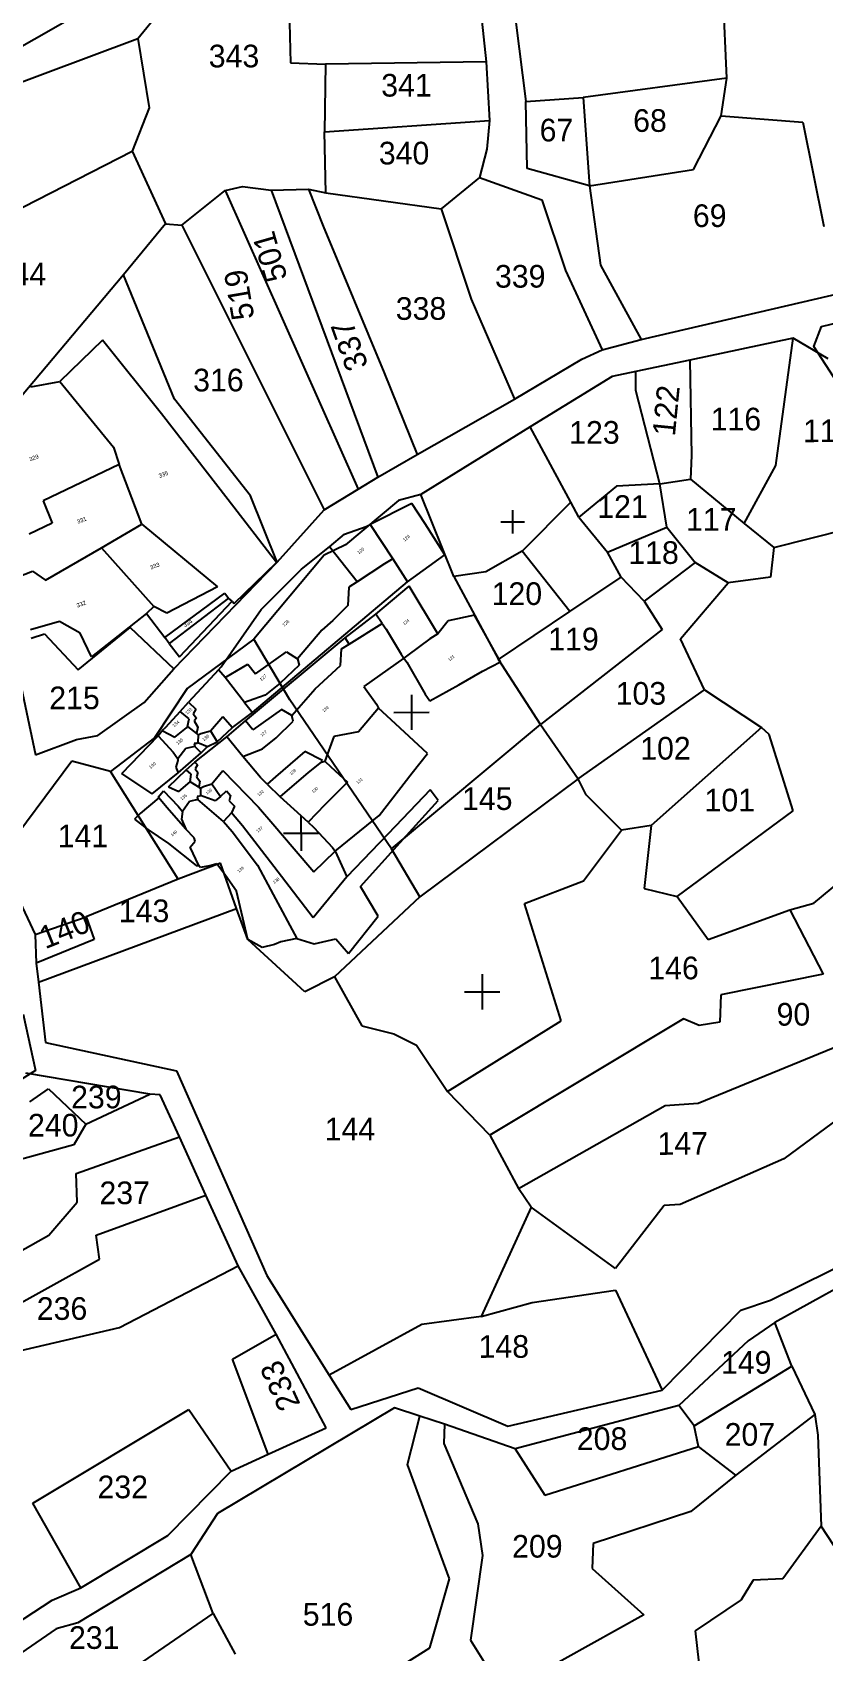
# Model space of a CAD drawing. Header units: metres. Extents: x 276552 to 278749, y 2059817 to 2062422.
# Drawn here: x 277610 to 277929, y 2060442 to 2061094 of the extents above; entities that cross this region are included whole.
import ezdxf
from ezdxf.enums import TextEntityAlignment as Align

# ---------------------------------------------------------------- set-up
doc = ezdxf.new("R2010")
doc.units = ezdxf.units.M
for name, color, linetype in [('OFF', 1, 'Continuous'), ('POLY_PARCEL', 6, 'Continuous'), ('POLY_ROAD', 30, 'Continuous'), ('TEXT_PARCEL', 7, 'Continuous')]:
    doc.layers.add(name, color=color, linetype=linetype)
doc.styles.add('TEXT_MAP', font='')
doc.styles.get('TEXT_MAP').set_extended_font_data('Kruti Dev 050')

# ---------------------------------------------------------------- blocks, each defined once
blk = doc.blocks.new('WE')
at = {"layer": 'POLY_PARCEL'}
for points in [[(1284.25, 617.42), (1284.15, 620.53), (1277.04, 663.66), (1269.82, 711.54), (1275.06, 716.79), (1288.57, 714.18), (1291.27, 713.91), (1313.62, 709.77), (1328.03, 708.33), (1328.03, 698.69), (1320.01, 687.35), (1319.38, 674.6), (1321.91, 659.83), (1372.4, 649.73), (1386.6, 645.11), (1390.93, 646.55), (1406.42, 640.16), (1413.99, 628.99), (1415.61, 627.91), (1420.93, 622.51), (1405.25, 611.38), (1381.5, 591.57)], [(1381.5, 591.57), (1379.61, 591.57), (1362.22, 601.57), (1338.08, 614.89), (1324.56, 621.83), (1284.25, 617.42)], [(1284.25, 617.42), (1284.43, 614.9), (1287.22, 595.36), (1287.57, 582.88), (1290.46, 576.94), (1291.84, 574.85)], [(1361.12, 564.22), (1381.5, 591.57)], [(1291.84, 574.85), (1302.2, 576.02), (1335.18, 573.86), (1361.12, 564.22)], [(1357.41, 557.58), (1323.1, 567.28), (1322.02, 569.44), (1315.09, 570.98), (1293.73, 570.07)], [(1299.77, 553.96), (1296.17, 563.14)], [(1296.17, 563.14), (1353.65, 551.17)], [(1361.12, 564.22), (1357.41, 557.58)], [(1299.77, 553.96), (1311.83, 553.43), (1328.69, 549.28), (1337.34, 548.73), (1346.26, 544.95), (1347.34, 544.95), (1348.69, 544.32)], [(1353.65, 551.17), (1357.41, 557.58)], [(1353.65, 551.17), (1348.69, 544.32)], [(1348.69, 544.32), (1342.65, 539.55), (1332.56, 544.5), (1327.52, 540.72), (1299.05, 546.84)]]:
    blk.add_lwpolyline(points, dxfattribs=at)

msp = doc.modelspace()

# ---------------------------------------------------------------- linework, layer by layer
for points in [[(277799.28, 2060897.02), (277808.74, 2060897.03)], [(277804.01, 2060901.75), (277804.02, 2060892.29)], [(277763.18, 2060827.4), (277763.2, 2060813.19)], [(277756.09, 2060820.29), (277770.29, 2060820.31)], [(277718.65, 2060778.7), (277718.67, 2060764.49)], [(277711.56, 2060771.59), (277725.76, 2060771.61)], [(277791.71, 2060714.8), (277791.73, 2060700.6)], [(277784.61, 2060707.69), (277798.82, 2060707.71)]]:
    msp.add_lwpolyline(points)
at = {"layer": 'OFF'}
for p, q in [((277761.64, 2060872.92), (277776.64, 2060883.79)), ((277699.06, 2060820.25), (277761.64, 2060872.92)), ((277748.87, 2060859.9), (277762.35, 2060871.2)), ((277736.42, 2060850.33), (277748.87, 2060859.9)), ((277696.32, 2060816.81), (277736.42, 2060850.33)), ((277690.99, 2060814.25), (277699.06, 2060820.25)), ((277684.87, 2060808.45), (277690.99, 2060814.25)), ((277688.7, 2060810.43), (277696.32, 2060816.81)), ((277675.89, 2060800.18), (277688.7, 2060810.43)), ((277678.34, 2060804.01), (277680.93, 2060806.47)), ((277680.93, 2060806.47), (277684.87, 2060808.45)), ((277669.1, 2060795.89), (277678.34, 2060804.01)), ((277672.41, 2060797.07), (277675.89, 2060800.18)), ((277658.6, 2060787.46), (277669.1, 2060795.89)), ((277665.24, 2060790.29), (277672.41, 2060797.07))]:
    msp.add_line(p, q, dxfattribs=at)
at = {"layer": 'POLY_PARCEL'}
for p, q in [((277713.42, 2061125.45), (277714.48, 2061081.93)), ((277788.79, 2061125.46), (277793.35, 2061082.45)), ((277801.66, 2061126.36), (277809.39, 2061066.47)), ((277890.46, 2061075.8), (277888.25, 2061124.48)), ((277653.88, 2061115.86), (277577.36, 2061072.23)), ((277652.91, 2061091.85), (277661.9, 2061102.87)), ((277585.88, 2061066.74), (277652.91, 2061091.85)), ((277652.91, 2061091.85), (277657.45, 2061063.84)), ((277714.48, 2061081.93), (277728.5, 2061081.45)), ((277728.5, 2061081.45), (277728.11, 2061054.16)), ((277793.35, 2061082.45), (277728.5, 2061081.45)), ((277793.35, 2061082.45), (277794.67, 2061058.76)), ((277890.46, 2061075.8), (277832.41, 2061068)), ((277888.11, 2061060.57), (277890.46, 2061075.8)), ((277809.39, 2061066.47), (277832.41, 2061068)), ((277832.41, 2061068), (277834.97, 2061032.49)), ((277657.45, 2061063.84), (277650.61, 2061046.42)), ((277809.93, 2061039.45), (277809.39, 2061066.47)), ((277877, 2061039.05), (277888.11, 2061060.57)), ((277888.11, 2061060.57), (277921.02, 2061058.12)), ((277728.11, 2061054.16), (277794.67, 2061058.76)), ((277728.63, 2061029.67), (277728.11, 2061054.16)), ((277794.67, 2061058.76), (277793.68, 2061047.25)), ((277921.02, 2061058.12), (277929.58, 2061016.11)), ((277793.68, 2061047.25), (277790.69, 2061035.74)), ((277585.02, 2061012.95), (277650.61, 2061046.42)), ((277650.61, 2061046.42), (277664.03, 2061017.12)), ((277790.69, 2061035.74), (277775.2, 2061023.21)), ((277790.69, 2061035.74), (277815.73, 2061026.77)), ((277834.97, 2061032.49), (277809.93, 2061039.45)), ((277834.97, 2061032.49), (277877, 2061039.05)), ((277670.67, 2061016.57), (277688.1, 2061030.6)), ((277688.1, 2061030.6), (277695.1, 2061032.11)), ((277688.1, 2061030.6), (277741.68, 2060910.21)), ((277695.1, 2061032.11), (277706.62, 2061030.62)), ((277706.62, 2061030.62), (277721.63, 2061031.14)), ((277706.62, 2061030.62), (277749.66, 2060915.08)), ((277721.63, 2061031.14), (277727.66, 2061016.15)), ((277721.63, 2061031.14), (277728.63, 2061029.67)), ((277728.63, 2061029.67), (277775.2, 2061023.21)), ((277834.97, 2061032.49), (277839.51, 2061000.48)), ((277775.2, 2061023.21), (277787.26, 2060986.72)), ((277815.73, 2061026.77), (277825.28, 2060998.27)), ((277664.03, 2061017.12), (277647.04, 2060996.59)), ((277664.03, 2061017.12), (277670.67, 2061016.57)), ((277670.67, 2061016.57), (277727.99, 2060901.86)), ((277727.66, 2061016.15), (277752.27, 2060957.15)), ((277647.04, 2060996.59), (277598.14, 2060938.43)), ((277667.7, 2060946.53), (277647.04, 2060996.59)), ((277825.28, 2060998.27), (277840.15, 2060966.36)), ((277839.51, 2061000.48), (277855.82, 2060970.5)), ((277787.26, 2060986.72), (277804.71, 2060946.51)), ((277638.68, 2060970.24), (277621.39, 2060953.6)), ((277662.39, 2060940.6), (277638.68, 2060970.24)), ((277910.18, 2060919.76), (277917.16, 2060971.01)), ((277752.27, 2060957.15), (277765.49, 2060924.14)), ((277853.66, 2060949.97), (277853.77, 2060957.68)), ((277875.43, 2060962.24), (277876.2, 2060923.84)), ((277609.71, 2060951.42), (277621.39, 2060953.6)), ((277621.39, 2060953.6), (277642.99, 2060927.18)), ((277863.36, 2060912.35), (277853.66, 2060949.97)), ((277698.28, 2060907.56), (277667.7, 2060946.53)), ((277689.29, 2060905.9), (277662.39, 2060940.6)), ((277827.53, 2060904.99), (277811.12, 2060935.29)), ((277642.99, 2060927.18), (277645.4, 2060920.13)), ((277876.2, 2060923.84), (277875.75, 2060914.2)), ((277645.4, 2060920.13), (277614.72, 2060905.47)), ((277654.52, 2060896.09), (277645.4, 2060920.13)), ((277897.36, 2060896.34), (277910.18, 2060919.76)), ((277845.91, 2060911.41), (277830.78, 2060899)), ((277863.36, 2060912.35), (277845.91, 2060911.41)), ((277863.36, 2060912.35), (277875.75, 2060914.2)), ((277866.14, 2060894.92), (277863.36, 2060912.35)), ((277875.75, 2060914.2), (277897.36, 2060896.34)), ((277614.72, 2060905.47), (277618.28, 2060896.53)), ((277708.76, 2060880.69), (277689.29, 2060905.9)), ((277709.04, 2060880.8), (277698.28, 2060907.56)), ((277763.34, 2060904.47), (277746.56, 2060895.94)), ((277768.75, 2060896.27), (277763.34, 2060904.47)), ((277780.3, 2060875.07), (277767.04, 2060908.12)), ((277827.53, 2060904.99), (277807.84, 2060885.2)), ((277830.78, 2060899), (277827.53, 2060904.99)), ((277830.78, 2060899), (277842.28, 2060884.79)), ((277618.28, 2060896.53), (277609.08, 2060892.12)), ((277638.26, 2060886.64), (277654.52, 2060896.09)), ((277654.52, 2060896.09), (277685, 2060870.85)), ((277730.1, 2060887.04), (277736.23, 2060892.1)), ((277736.23, 2060892.1), (277744.99, 2060895.19)), ((277744.99, 2060895.19), (277746.56, 2060895.94)), ((277746.56, 2060895.94), (277755.64, 2060882.09)), ((277776.64, 2060883.79), (277768.75, 2060896.27)), ((277842.28, 2060884.79), (277866.14, 2060894.92)), ((277866.14, 2060894.92), (277877.64, 2060880.71)), ((277897.36, 2060896.34), (277909.31, 2060886.72)), ((277909.31, 2060886.72), (277938.69, 2060894.1)), ((277615.61, 2060873.5), (277638.26, 2060886.64)), ((277638.26, 2060886.64), (277659.34, 2060862.91)), ((277718.91, 2060877.99), (277730.1, 2060887.04)), ((277741.29, 2060872.92), (277730.1, 2060887.04)), ((277807.84, 2060885.2), (277793.16, 2060876.92)), ((277827.13, 2060860.93), (277807.84, 2060885.2)), ((277847.8, 2060874.7), (277842.28, 2060884.79)), ((277909.31, 2060886.72), (277907.95, 2060874.78)), ((277691.71, 2060864.13), (277708.76, 2060880.69)), ((277702.61, 2060861.79), (277718.91, 2060877.99)), ((277752.36, 2060880.07), (277741.29, 2060872.92)), ((277755.64, 2060882.09), (277752.36, 2060880.07)), ((277755.64, 2060882.09), (277761.64, 2060872.92)), ((277877.64, 2060880.71), (277857, 2060865.08)), ((277890.94, 2060872.47), (277877.64, 2060880.71)), ((277598.73, 2060872.61), (277610.39, 2060877.22)), ((277610.39, 2060877.22), (277615.61, 2060873.5)), ((277741.29, 2060872.92), (277737.95, 2060870.69)), ((277773.8, 2060851.96), (277762.35, 2060871.2)), ((277793.16, 2060876.92), (277780.3, 2060875.07)), ((277780.3, 2060875.07), (277798.26, 2060841.59)), ((277827.13, 2060860.93), (277847.8, 2060874.7)), ((277857, 2060865.08), (277847.8, 2060874.7)), ((277871.71, 2060849.95), (277890.94, 2060872.47)), ((277907.95, 2060874.78), (277890.94, 2060872.47)), ((277663.75, 2060850.41), (277687.94, 2060868.31)), ((277685, 2060870.85), (277664.56, 2060860.27)), ((277689.42, 2060866.34), (277665.56, 2060848.02)), ((277669.7, 2060842.62), (277690.89, 2060865.08)), ((277687.94, 2060868.31), (277689.42, 2060866.34)), ((277690.89, 2060865.08), (277689.42, 2060866.34)), ((277690.89, 2060865.08), (277691.71, 2060864.13)), ((277737.95, 2060870.69), (277737.53, 2060863.31)), ((277857, 2060865.08), (277864.36, 2060853.61)), ((277656.4, 2060860.16), (277634.15, 2060842.64)), ((277659.34, 2060862.91), (277656.4, 2060860.16)), ((277656.4, 2060860.16), (277663.75, 2060850.41)), ((277664.56, 2060860.27), (277659.34, 2060862.91)), ((277686.5, 2060838.65), (277702.61, 2060861.79)), ((277737.53, 2060863.31), (277731.54, 2060857.31)), ((277751.34, 2060856.1), (277748.87, 2060859.9)), ((277788.65, 2060859.39), (277778.06, 2060857.12)), ((277795.29, 2060847.63), (277788.65, 2060859.39)), ((277798.26, 2060841.59), (277827.13, 2060860.93)), ((277621.24, 2060856.83), (277609.54, 2060853.5)), ((277609.88, 2060850.15), (277615.27, 2060851.92)), ((277615.27, 2060851.92), (277628.81, 2060837.43)), ((277629.62, 2060852.15), (277621.24, 2060856.83)), ((277628.81, 2060837.43), (277649.81, 2060854.47)), ((277634.15, 2060842.64), (277629.62, 2060852.15)), ((277649.81, 2060854.47), (277667.42, 2060837.85)), ((277727.11, 2060853.43), (277717.29, 2060841.92)), ((277731.54, 2060857.31), (277727.11, 2060853.43)), ((277738.11, 2060847.83), (277751.34, 2060856.1)), ((277751.34, 2060856.1), (277753.05, 2060853.78)), ((277753.05, 2060853.78), (277759.01, 2060843.77)), ((277773.8, 2060851.96), (277770.58, 2060849.87)), ((277778.06, 2060857.12), (277773.8, 2060851.96)), ((277864.36, 2060853.61), (277815.28, 2060815.46)), ((277665.56, 2060848.02), (277663.75, 2060850.41)), ((277665.56, 2060848.02), (277669.7, 2060842.62)), ((277714.17, 2060825.31), (277699.59, 2060849.74)), ((277734.65, 2060839.11), (277735.04, 2060845.93)), ((277735.04, 2060845.93), (277738.11, 2060847.83)), ((277738.11, 2060847.83), (277736.42, 2060850.33)), ((277770.58, 2060849.87), (277761.78, 2060843.33)), ((277799.06, 2060840.64), (277795.29, 2060847.63)), ((277881.38, 2060829.32), (277871.71, 2060849.95)), ((277685.37, 2060837.43), (277686.5, 2060838.65)), ((277688.08, 2060834.4), (277697.16, 2060839.73)), ((277697.16, 2060839.73), (277700.33, 2060835.86)), ((277700.33, 2060835.86), (277712.78, 2060844.67)), ((277717.99, 2060839.24), (277710.29, 2060832.05)), ((277712.78, 2060844.67), (277717.29, 2060841.92)), ((277717.29, 2060841.92), (277717.99, 2060839.24)), ((277724.34, 2060829.81), (277734.65, 2060839.11)), ((277760.18, 2060842.06), (277744.02, 2060830.76)), ((277759.01, 2060843.77), (277760.18, 2060842.06)), ((277761.78, 2060843.33), (277760.18, 2060842.06)), ((277760.18, 2060842.06), (277761.33, 2060840.49)), ((277761.33, 2060840.49), (277768.8, 2060827.6)), ((277791.84, 2060836.82), (277799.06, 2060840.64)), ((277815.28, 2060815.46), (277798.26, 2060841.59)), ((277685.37, 2060837.43), (277673.29, 2060824.37)), ((277688.08, 2060834.4), (277685.37, 2060837.43)), ((277695.88, 2060824.21), (277688.08, 2060834.4)), ((277710.29, 2060832.05), (277704.28, 2060827.25)), ((277782.34, 2060831.37), (277791.84, 2060836.82)), ((277699.6, 2060825.62), (277695.88, 2060824.21)), ((277704.28, 2060827.25), (277699.6, 2060825.62)), ((277755.12, 2060765.25), (277714.17, 2060825.31)), ((277714.94, 2060819.03), (277724.34, 2060829.81)), ((277744.02, 2060830.76), (277749.11, 2060823.6)), ((277768.8, 2060827.6), (277770.65, 2060824.98)), ((277770.65, 2060824.98), (277782.34, 2060831.37)), ((277830.47, 2060793.45), (277881.38, 2060829.32)), ((277881.38, 2060829.32), (277904.36, 2060814.21)), ((277669.92, 2060820.65), (277663.92, 2060814.07)), ((277669.92, 2060820.65), (277673.29, 2060824.37)), ((277673.51, 2060817.62), (277669.92, 2060820.65)), ((277673.29, 2060824.37), (277676.24, 2060821.53)), ((277676.24, 2060821.53), (277675.12, 2060819.7)), ((277675.12, 2060819.7), (277676.48, 2060817.98)), ((277695.88, 2060824.21), (277699.06, 2060820.25)), ((277710.78, 2060821.48), (277699.2, 2060813.27)), ((277714.94, 2060819.03), (277710.78, 2060821.48)), ((277715.56, 2060816.77), (277714.94, 2060819.03)), ((277749.97, 2060821.96), (277741.9, 2060812.49)), ((277749.11, 2060823.6), (277749.97, 2060821.96)), ((277756.81, 2060815.67), (277749.97, 2060821.96)), ((277661.1, 2060810.81), (277662.62, 2060812.98)), ((277663.92, 2060814.07), (277662.62, 2060812.98)), ((277662.62, 2060812.98), (277667.77, 2060810.36)), ((277667.77, 2060810.36), (277672.53, 2060814.02)), ((277672.53, 2060814.02), (277672.85, 2060814.62)), ((277672.85, 2060814.62), (277673.51, 2060817.62)), ((277672.85, 2060814.62), (277676.51, 2060811.81)), ((277676.48, 2060817.98), (277675.57, 2060816.82)), ((277675.57, 2060816.82), (277677.04, 2060814.29)), ((277677.04, 2060814.29), (277676.51, 2060811.81)), ((277678.33, 2060811.78), (277682.15, 2060812.87)), ((277682.15, 2060812.87), (277687.19, 2060818.65)), ((277682.15, 2060812.87), (277684.87, 2060808.45)), ((277687.19, 2060818.65), (277690.99, 2060814.25)), ((277699.2, 2060813.27), (277696.32, 2060816.81)), ((277708.67, 2060809.98), (277715.56, 2060816.77)), ((277741.9, 2060812.49), (277731.94, 2060810.59)), ((277755.12, 2060765.25), (277815.28, 2060815.46)), ((277769.67, 2060803.76), (277756.81, 2060815.67)), ((277815.28, 2060815.46), (277830.47, 2060793.45)), ((277904.36, 2060814.21), (277859.88, 2060774.68)), ((277907.5, 2060811.35), (277904.36, 2060814.21)), ((277646.45, 2060795.66), (277661.1, 2060810.81)), ((277661.1, 2060810.81), (277667.05, 2060804.29)), ((277675.91, 2060806.49), (277672.19, 2060805.66)), ((277676.86, 2060807.78), (277675.62, 2060807.71)), ((277675.62, 2060807.71), (277675.91, 2060806.49)), ((277675.91, 2060806.49), (277678.34, 2060804.01)), ((277676.51, 2060811.81), (277677.22, 2060811.26)), ((277677.08, 2060808.21), (277676.86, 2060807.78)), ((277677.22, 2060811.26), (277677.08, 2060808.21)), ((277677.08, 2060808.21), (277680.93, 2060806.47)), ((277677.22, 2060811.26), (277678.33, 2060811.78)), ((277695.21, 2060802.46), (277688.7, 2060810.43)), ((277703.15, 2060805.63), (277708.67, 2060809.98)), ((277731.94, 2060810.59), (277728.25, 2060800.6)), ((277917.18, 2060780.62), (277907.5, 2060811.35)), ((277667.05, 2060804.29), (277668.94, 2060801.55)), ((277668.97, 2060800.84), (277668.2, 2060798.15)), ((277672.19, 2060805.66), (277668.94, 2060801.55)), ((277668.94, 2060801.55), (277668.97, 2060800.84)), ((277675.89, 2060800.18), (277676.9, 2060799.14)), ((277676.9, 2060799.14), (277676.03, 2060797.53)), ((277695.21, 2060802.46), (277703.15, 2060805.63)), ((277702.31, 2060794.03), (277695.21, 2060802.46)), ((277720.25, 2060804.46), (277708.39, 2060794.31)), ((277727.31, 2060800.91), (277720.25, 2060804.46)), ((277721.72, 2060796.04), (277726.95, 2060800.24)), ((277726.95, 2060800.24), (277727.31, 2060800.91)), ((277726.95, 2060800.24), (277728.25, 2060800.6)), ((277728.25, 2060800.6), (277730.74, 2060798.36)), ((277763.51, 2060795.99), (277769.67, 2060803.76)), ((277669.19, 2060753.11), (277641.89, 2060796.46)), ((277658.6, 2060787.46), (277646.45, 2060795.66)), ((277668.2, 2060798.15), (277669.1, 2060795.89)), ((277674.43, 2060795.41), (277672.41, 2060797.07)), ((277673.97, 2060792.31), (277674.43, 2060795.41)), ((277676.03, 2060797.53), (277677.11, 2060796.03)), ((277677.11, 2060796.03), (277676.58, 2060794.3)), ((277676.58, 2060794.3), (277677.82, 2060792.61)), ((277682.69, 2060791.5), (277687.14, 2060796.89)), ((277687.14, 2060796.89), (277701.49, 2060782.08)), ((277705.03, 2060791.32), (277702.31, 2060794.03)), ((277708.39, 2060794.31), (277705.03, 2060791.32)), ((277710.32, 2060786.29), (277721.72, 2060796.04)), ((277730.74, 2060798.36), (277737.43, 2060792.17)), ((277750.24, 2060778.75), (277763.51, 2060795.99)), ((277830.47, 2060793.45), (277766.62, 2060745.99)), ((277833.69, 2060787.03), (277830.47, 2060793.45)), ((277661.09, 2060786.18), (277663.24, 2060788.66)), ((277661.3, 2060785.87), (277661.09, 2060786.18)), ((277663.24, 2060788.66), (277669.14, 2060782.53)), ((277665.24, 2060790.29), (277669.41, 2060788.38)), ((277669.41, 2060788.38), (277673.97, 2060792.31)), ((277677.5, 2060790.2), (277673.97, 2060792.31)), ((277677.72, 2060786.51), (277676.86, 2060786.34)), ((277676.86, 2060786.34), (277677.04, 2060785.24)), ((277677.82, 2060792.61), (277677.5, 2060790.2)), ((277677.5, 2060790.2), (277678.17, 2060789.8)), ((277678.14, 2060786.81), (277677.72, 2060786.51)), ((277678.17, 2060789.8), (277678.14, 2060786.81)), ((277684, 2060784.66), (277678.14, 2060786.81)), ((277678.17, 2060789.8), (277679.41, 2060790.43)), ((277679.41, 2060790.43), (277682.69, 2060791.5)), ((277682.69, 2060791.5), (277686.19, 2060786.41)), ((277686.19, 2060786.41), (277684, 2060784.66)), ((277686.19, 2060786.41), (277688.66, 2060788.65)), ((277688.66, 2060788.65), (277690.3, 2060786.76)), ((277690.3, 2060786.76), (277689.72, 2060784.61)), ((277705.03, 2060791.32), (277710.32, 2060786.29)), ((277721.59, 2060776.03), (277710.32, 2060786.29)), ((277737.43, 2060792.17), (277728.3, 2060783.01)), ((277770.7, 2060789.02), (277756.73, 2060774.42)), ((277774.01, 2060784.82), (277770.7, 2060789.02)), ((277847.94, 2060772.83), (277833.69, 2060787.03)), ((277661.3, 2060785.87), (277653.85, 2060779.53)), ((277664.57, 2060781.94), (277661.3, 2060785.87)), ((277672.2, 2060773.27), (277664.57, 2060781.94)), ((277669.14, 2060782.53), (277670.88, 2060780.29)), ((277670.88, 2060780.29), (277670.45, 2060777.22)), ((277673.7, 2060784.32), (277670.88, 2060780.29)), ((277677.04, 2060785.24), (277673.7, 2060784.32)), ((277687.39, 2060776.35), (277677.04, 2060785.24)), ((277690.66, 2060779.75), (277687.39, 2060776.35)), ((277689.72, 2060784.61), (277691.9, 2060782.49)), ((277691.9, 2060782.49), (277690.66, 2060779.75)), ((277695.08, 2060774.6), (277690.66, 2060779.75)), ((277701.49, 2060782.08), (277707.25, 2060775.34)), ((277728.3, 2060783.01), (277721.59, 2060776.03)), ((277758.6, 2060767.79), (277774.01, 2060784.82)), ((277870.39, 2060746.14), (277917.18, 2060780.62)), ((277653.85, 2060779.53), (277651.56, 2060777.27)), ((277651.56, 2060777.27), (277656.83, 2060773.11)), ((277656.83, 2060773.11), (277665.19, 2060767.39)), ((277670.45, 2060777.22), (277672.2, 2060773.27)), ((277675.64, 2060769.77), (277672.2, 2060773.27)), ((277687.39, 2060776.35), (277690.92, 2060772.28)), ((277707.7, 2060758.17), (277695.08, 2060774.6)), ((277707.25, 2060775.34), (277715.95, 2060765.26)), ((277721.59, 2060776.03), (277723.88, 2060773.94)), ((277723.88, 2060773.94), (277731.34, 2060765.88)), ((277732.46, 2060764.33), (277750.24, 2060778.75)), ((277756.73, 2060774.42), (277737.1, 2060754.08)), ((277859.88, 2060774.68), (277847.94, 2060772.83)), ((277859.88, 2060774.68), (277857.07, 2060749.33)), ((277665.19, 2060767.39), (277676.44, 2060758.55)), ((277673.95, 2060765.95), (277675.92, 2060768.33)), ((277675.92, 2060768.33), (277675.64, 2060769.77)), ((277690.92, 2060772.28), (277701.06, 2060758.68)), ((277742.63, 2060750.19), (277758.6, 2060767.79)), ((277832.65, 2060752.42), (277847.94, 2060772.83)), ((277925.5, 2060743.46), (277953.93, 2060766.91)), ((277677.42, 2060758.64), (277673.95, 2060765.95)), ((277715.95, 2060765.26), (277723.85, 2060755.98)), ((277723.85, 2060755.98), (277732.46, 2060764.33)), ((277731.34, 2060765.88), (277732.46, 2060764.33)), ((277732.46, 2060764.33), (277737.1, 2060754.08)), ((277766.62, 2060745.99), (277755.12, 2060765.25)), ((277686.17, 2060759.56), (277669.19, 2060753.11)), ((277676.44, 2060758.55), (277677.42, 2060758.64)), ((277677.98, 2060757.72), (277677.42, 2060758.64)), ((277681.96, 2060758.46), (277677.98, 2060757.72)), ((277684.66, 2060759.24), (277681.96, 2060758.46)), ((277688.28, 2060754.58), (277684.66, 2060759.24)), ((277692.63, 2060741.21), (277686.17, 2060759.56)), ((277692.6, 2060748.26), (277688.28, 2060754.58)), ((277701.06, 2060758.68), (277707.38, 2060746.95)), ((277723.61, 2060737.54), (277707.7, 2060758.17)), ((277737.1, 2060754.08), (277723.61, 2060737.54)), ((277669.19, 2060753.11), (277632.02, 2060737.91)), ((277697.21, 2060728.81), (277692.6, 2060748.26)), ((277707.38, 2060746.95), (277717, 2060729.16)), ((277749.74, 2060738.2), (277742.63, 2060750.19)), ((277808.79, 2060743.21), (277832.65, 2060752.42)), ((277857.07, 2060749.33), (277870.39, 2060746.14)), ((277612.76, 2060711.62), (277692.63, 2060741.21)), ((277697.23, 2060728.83), (277692.63, 2060741.21)), ((277766.62, 2060745.99), (277732.15, 2060713.73)), ((277823.55, 2060695.96), (277808.79, 2060743.21)), ((277870.39, 2060746.14), (277882.82, 2060728.72)), ((277882.82, 2060728.72), (277915.86, 2060740.7)), ((277915.86, 2060740.7), (277925.5, 2060743.46)), ((277915.86, 2060740.7), (277929.31, 2060714.78)), ((277611.45, 2060730.84), (277632.02, 2060737.91)), ((277632.02, 2060737.91), (277635.25, 2060728.74)), ((277737.81, 2060723.07), (277749.74, 2060738.2)), ((277635.25, 2060728.74), (277611.88, 2060719.29)), ((277702.94, 2060725.54), (277697.21, 2060728.81)), ((277720.22, 2060707.75), (277697.23, 2060728.83)), ((277710.6, 2060727.78), (277707.99, 2060726.78)), ((277717, 2060729.16), (277710.6, 2060727.78)), ((277717, 2060729.16), (277723.95, 2060727.06)), ((277723.95, 2060727.06), (277732.71, 2060728.99)), ((277732.71, 2060728.99), (277737.81, 2060723.07)), ((277707.99, 2060726.78), (277702.94, 2060725.54)), ((277929.31, 2060714.78), (277888, 2060706.46)), ((277732.15, 2060713.73), (277720.22, 2060707.75)), ((277732.15, 2060713.73), (277743.2, 2060694.02)), ((277888, 2060706.46), (277887.55, 2060695.44)), ((277606.62, 2060698.7), (277611.64, 2060676.04)), ((277777.7, 2060667.47), (277823.55, 2060695.96)), ((277872.86, 2060696.8), (277794.87, 2060649.88)), ((277879.29, 2060694.06), (277872.86, 2060696.8)), ((277887.55, 2060695.44), (277879.29, 2060694.06)), ((277743.2, 2060694.02), (277756.06, 2060690.82)), ((277756.06, 2060690.82), (277765.25, 2060686.25)), ((277765.25, 2060686.25), (277777.7, 2060667.47)), ((277878.87, 2060662.85), (277938.53, 2060687.26)), ((277611.64, 2060676.04), (277582.35, 2060657.69)), ((277609.36, 2060663.38), (277616.84, 2060668.57)), ((277616.84, 2060668.57), (277631.9, 2060654.43)), ((277631.9, 2060654.43), (277657.72, 2060666.45)), ((277794.87, 2060649.88), (277777.7, 2060667.47)), ((277865.56, 2060661.91), (277878.87, 2060662.85)), ((277946.37, 2060664.78), (277913.34, 2060640.41)), ((277806.4, 2060628.38), (277865.56, 2060661.91)), ((277631.9, 2060654.43), (277627.06, 2060646.01)), ((277627.96, 2060634.51), (277669.61, 2060649.21)), ((277794.87, 2060649.88), (277806.4, 2060628.38)), ((277627.06, 2060646.01), (277599.17, 2060638.45)), ((277913.34, 2060640.41), (277871.59, 2060622)), ((277628.42, 2060623), (277627.96, 2060634.51)), ((277616.92, 2060609.71), (277628.42, 2060623)), ((277636.11, 2060609.65), (277680.3, 2060625.82)), ((277811.44, 2060620.95), (277806.4, 2060628.38)), ((277811.44, 2060620.95), (277791.29, 2060576.92)), ((277845.45, 2060596.26), (277811.44, 2060620.95)), ((277865.16, 2060621.53), (277845.45, 2060596.26)), ((277871.59, 2060622), (277865.16, 2060621.53)), ((277524.01, 2060557.36), (277616.92, 2060609.71)), ((277637.45, 2060599.92), (277636.11, 2060609.65)), ((277537.9, 2060544.91), (277637.45, 2060599.92)), ((277645.46, 2060572.49), (277693.33, 2060597.31)), ((277811.95, 2060582.45), (277845.46, 2060587.55)), ((277845.46, 2060587.55), (277864.34, 2060547.17)), ((277791.29, 2060576.92), (277811.95, 2060582.45)), ((277603.41, 2060562.7), (277645.46, 2060572.49)), ((277767.42, 2060573.67), (277730.06, 2060553.19)), ((277791.29, 2060576.92), (277767.42, 2060573.67)), ((277916.59, 2060556.83), (277909.79, 2060574.5)), ((277691.08, 2060559.72), (277708.64, 2060569.7)), ((277705.4, 2060521.37), (277691.08, 2060559.72)), ((277877.21, 2060532.88), (277916.59, 2060556.83)), ((277916.59, 2060556.83), (277925.91, 2060537.37)), ((277610.58, 2060501.64), (277673.4, 2060539.34)), ((277673.4, 2060539.34), (277690.47, 2060514.6)), ((277877.21, 2060532.88), (277871.04, 2060541.04)), ((277761.67, 2060517.23), (277766.65, 2060536.7)), ((277776.55, 2060533.48), (277776.27, 2060525.65)), ((277878.99, 2060524.47), (277877.21, 2060532.88)), ((277925.91, 2060537.37), (277894.06, 2060512.99)), ((277925.91, 2060537.37), (277927.07, 2060529.12)), ((277776.27, 2060525.65), (277790.04, 2060493.37)), ((277927.07, 2060529.12), (277928.43, 2060492.39)), ((277805.04, 2060523.62), (277817.03, 2060504.91)), ((277817.03, 2060504.91), (277878.99, 2060524.47)), ((277894.06, 2060512.99), (277878.99, 2060524.47)), ((277778.56, 2060471.23), (277761.67, 2060517.23)), ((277894.06, 2060512.99), (277875.93, 2060498.36)), ((277629.87, 2060467.5), (277610.58, 2060501.64)), ((277790.04, 2060493.37), (277791.83, 2060480.54)), ((277875.93, 2060498.36), (277836.54, 2060485.47)), ((277928.43, 2060492.39), (277912.96, 2060471.12)), ((277933.51, 2060484.66), (277928.43, 2060492.39)), ((277683.22, 2060457.25), (277674.28, 2060480.96)), ((277791.83, 2060480.54), (277787, 2060446.46)), ((277836.54, 2060485.47), (277836.11, 2060475.29)), ((277836.11, 2060475.29), (277856.95, 2060456.73)), ((277770.62, 2060443.34), (277778.56, 2060471.23)), ((277901.01, 2060470.67), (277896.15, 2060462.69)), ((277912.96, 2060471.12), (277901.01, 2060470.67)), ((277896.15, 2060462.69), (277877.57, 2060450.28)), ((277615.99, 2060411.13), (277683.22, 2060457.25)), ((277683.22, 2060457.25), (277692.1, 2060440.88)), ((277856.95, 2060456.73), (277800.32, 2060425.23)), ((277877.57, 2060450.28), (277879.81, 2060431.25)), ((277743.64, 2060426.48), (277770.62, 2060443.34)), ((277787, 2060446.46), (277800.32, 2060425.23))]:
    msp.add_line(p, q, dxfattribs=at)
at = {"layer": 'POLY_ROAD'}
for p, q in [((277855.82, 2060970.5), (277938.53, 2060989.72)), ((277840.15, 2060966.36), (277855.82, 2060970.5)), ((277917.16, 2060971.01), (277875.43, 2060962.24)), ((277931.21, 2060962.79), (277917.16, 2060971.01)), ((277804.71, 2060946.51), (277831.9, 2060962.63)), ((277831.9, 2060962.63), (277840.15, 2060966.36)), ((277853.77, 2060957.68), (277844.14, 2060955.65)), ((277875.43, 2060962.24), (277853.77, 2060957.68)), ((277844.14, 2060955.65), (277811.12, 2060935.29)), ((277765.49, 2060924.14), (277804.71, 2060946.51)), ((277811.12, 2060935.29), (277767.04, 2060908.12)), ((277749.66, 2060915.08), (277765.49, 2060924.14)), ((277727.99, 2060901.86), (277741.68, 2060910.21)), ((277741.68, 2060910.21), (277749.66, 2060915.08)), ((277757.97, 2060905.63), (277736.68, 2060887.73)), ((277767.04, 2060908.12), (277757.97, 2060905.63)), ((277709.04, 2060880.8), (277727.99, 2060901.86)), ((277736.68, 2060887.73), (277728.02, 2060883.6)), ((277667.42, 2060837.85), (277709.04, 2060880.8)), ((277728.02, 2060883.6), (277699.59, 2060849.74)), ((277699.59, 2060849.74), (277672.8, 2060829.91)), ((277603.28, 2060842.71), (277611.59, 2060803.13)), ((277655.47, 2060824.22), (277667.42, 2060837.85)), ((277672.8, 2060829.91), (277659.62, 2060810.09)), ((277636.75, 2060811), (277655.47, 2060824.22)), ((277611.59, 2060803.13), (277628.09, 2060809.34)), ((277628.09, 2060809.34), (277636.75, 2060811)), ((277659.62, 2060810.09), (277641.89, 2060796.46)), ((277626.21, 2060800.56), (277596.96, 2060761.34)), ((277641.89, 2060796.46), (277626.21, 2060800.56)), ((277596.96, 2060761.34), (277611.45, 2060730.84)), ((277611.45, 2060730.84), (277611.88, 2060719.29)), ((277611.88, 2060719.29), (277612.76, 2060711.62)), ((277612.76, 2060711.62), (277615.56, 2060687.26)), ((277615.56, 2060687.26), (277668.4, 2060675.79)), ((277668.4, 2060675.79), (277704.83, 2060593.36)), ((277657.72, 2060666.45), (277607.7, 2060674.93)), ((277661.87, 2060666.14), (277657.72, 2060666.45)), ((277669.61, 2060649.21), (277661.87, 2060666.14)), ((277680.3, 2060625.82), (277669.61, 2060649.21)), ((277693.33, 2060597.31), (277680.3, 2060625.82)), ((277708.64, 2060569.7), (277693.33, 2060597.31)), ((277908.03, 2060583.52), (277946.56, 2060602.58)), ((277704.83, 2060593.36), (277730.06, 2060553.19)), ((277938, 2060590.03), (277909.79, 2060574.5)), ((277864.34, 2060547.17), (277896.07, 2060579.38)), ((277896.07, 2060579.38), (277908.03, 2060583.52)), ((277909.79, 2060574.5), (277899.07, 2060567.06)), ((277728.82, 2060531.98), (277708.64, 2060569.7)), ((277899.07, 2060567.06), (277871.04, 2060541.04)), ((277730.06, 2060553.19), (277738.74, 2060539.38)), ((277738.74, 2060539.38), (277765.96, 2060548.07)), ((277765.96, 2060548.07), (277802.04, 2060532.64)), ((277802.04, 2060532.64), (277864.34, 2060547.17)), ((277756.32, 2060540.05), (277684.99, 2060497.47)), ((277766.65, 2060536.7), (277756.32, 2060540.05)), ((277871.04, 2060541.04), (277805.04, 2060523.62)), ((277705.4, 2060521.37), (277728.82, 2060531.98)), ((277776.55, 2060533.48), (277766.65, 2060536.7)), ((277805.04, 2060523.62), (277776.55, 2060533.48)), ((277690.47, 2060514.6), (277705.4, 2060521.37)), ((277664.92, 2060488.58), (277690.47, 2060514.6)), ((277684.99, 2060497.47), (277674.28, 2060480.96)), ((277629.87, 2060467.5), (277664.92, 2060488.58)), ((277674.28, 2060480.96), (277628.65, 2060453.48)), ((277618.32, 2060462.54), (277629.87, 2060467.5)), ((277534.22, 2060407.98), (277618.32, 2060462.54)), ((277628.65, 2060453.48), (277619.99, 2060450.99)), ((277619.99, 2060450.99), (277589.07, 2060429.91))]:
    msp.add_line(p, q, dxfattribs=at)

# ---------------------------------------------------------------- block references
at = {"xscale": 1.166465763984071, "yscale": 1.166465763984071, "zscale": 1.166465763984071, "rotation": 24.43451975805385}
msp.add_blockref('WE', (276920.34, 2059599.29), dxfattribs=at)

# ---------------------------------------------------------------- texts
at = {"layer": 'TEXT_PARCEL', "style": 'TEXT_MAP'}
for s, height, rotation, p in [('343', 9.131, 0.07995, (277691.65, 2061080.16)), ('341', 9.131, 0.07995, (277761.22, 2061068.4)), ('68', 9.131, 0.07995, (277859.42, 2061054.17)), ('67', 9.131, 0.07995, (277821.7, 2061050.34)), ('340', 9.131, 0.07995, (277760.24, 2061041.06)), ('69', 9.131, 0.07995, (277883.5, 2061015.84)), ('501', 9.131, 106.03409, (277710.47, 2061005.05)), ('344', 9.131, 0.07995, (277605.72, 2060992.3)), ('519', 9.131, 99.54771, (277698.22, 2060989.24)), ('339', 9.131, 0.07995, (277807.09, 2060991.42)), ('338', 9.131, 0.07995, (277767.07, 2060978.44)), ('337', 9.131, 109.74433, (277742.48, 2060969.56)), ('316', 9.131, 0.07995, (277685.36, 2060949.61)), ('122', 9.131, 84.36612, (277870.45, 2060941.43)), ('116', 9.131, 0.07995, (277894.06, 2060933.89)), ('123', 9.131, 0.07995, (277837, 2060928.51)), ('115', 9.131, 0.07995, (277931.29, 2060929.16)), ('329', 1.695, 20.8193, (277611.23, 2060922.03)), ('335', 1.695, 20.8193, (277663.49, 2060915.4)), ('121', 9.131, 0.07995, (277848.31, 2060898.65)), ('331', 1.695, 20.8193, (277630.53, 2060896.93)), ('117', 9.131, 0.07995, (277884.11, 2060893.47)), ('124', 1.312, 39.98134, (277761.64, 2060890.02)), ('125', 1.312, 39.98134, (277743.19, 2060884.91)), ('118', 9.131, 0.07995, (277860.86, 2060880.09)), ('333', 1.695, 20.8193, (277660, 2060878.48)), ('120', 9.131, 0.07995, (277805.73, 2060863.54)), ('332', 1.695, 20.8193, (277630.35, 2060863.14)), ('124', 1.209, 39.34811, (277761.43, 2060856.23)), ('334', 1.695, 33.34104, (277673.45, 2060855.5)), ('126', 1.312, 39.98134, (277712.99, 2060855.78)), ('119', 9.131, 0.07995, (277828.57, 2060845.26)), ('121', 1.209, 39.34811, (277779.7, 2060841.72)), ('127', 1.312, 39.98134, (277703.83, 2060833.78)), ('103', 9.131, 0.07995, (277855.76, 2060823.37)), ('215', 9.131, 0.07995, (277627.34, 2060821.56)), ('133', 1.312, 39.98134, (277673.87, 2060820.3)), ('128', 1.209, 39.34811, (277728.93, 2060821.16)), ('134', 1.312, 39.98134, (277668.62, 2060815.18)), ('127', 1.209, 39.34811, (277704.02, 2060811.36)), ('135', 1.312, 39.98134, (277670.21, 2060808.08)), ('136', 1.312, 39.98134, (277680.67, 2060809.57)), ('102', 9.131, 0.07995, (277865.65, 2060801.25)), ('140', 1.312, 39.98134, (277659.16, 2060798.43)), ('129', 1.209, 39.34811, (277715.74, 2060795.78)), ('131', 1.209, 39.34811, (277742.66, 2060792.22)), ('135', 1.209, 39.34811, (277671.7, 2060785.71)), ('136', 1.209, 39.34811, (277681.9, 2060787.91)), ('132', 1.209, 39.34811, (277702.76, 2060787.35)), ('130', 1.209, 39.34811, (277724.65, 2060788.55)), ('145', 9.131, 0.07995, (277793.79, 2060780.95)), ('101', 9.131, 0.07995, (277891.59, 2060780.39)), ('141', 9.131, 0.07995, (277630.72, 2060765.93)), ('137', 1.209, 39.34811, (277702.35, 2060772.63)), ('140', 1.209, 39.34811, (277667.8, 2060771.11)), ('139', 1.209, 39.34811, (277694.71, 2060756.5)), ('138', 1.209, 39.34811, (277709.01, 2060752.04)), ('143', 9.131, 0.07995, (277655.38, 2060735.75)), ('140', 9.131, 21.86982, (277624.96, 2060728.58)), ('146', 9.131, 0.07995, (277868.92, 2060712.73)), ('90', 9.131, 0.07995, (277917.27, 2060694.07)), ('239', 9.131, 0.07995, (277636.14, 2060660.73)), ('240', 9.131, 0.07995, (277618.76, 2060649.39)), ('144', 9.131, 0.07995, (277738.4, 2060647.83)), ('147', 9.131, 0.07995, (277872.64, 2060642.02)), ('237', 9.131, 0.07995, (277647.58, 2060622.14)), ('236', 9.131, 0.07995, (277622.3, 2060575.52)), ('148', 9.131, 0.07995, (277800.48, 2060560.23)), ('233', 9.131, 114.53647, (277714.35, 2060550.77)), ('149', 9.131, 0.07995, (277898.24, 2060553.82)), ('208', 9.131, 0.07995, (277840.08, 2060523.08)), ('207', 9.131, 0.07995, (277899.71, 2060524.81)), ('232', 9.131, 0.07995, (277646.79, 2060503.64)), ('209', 9.131, 0.07995, (277814, 2060479.73)), ('516', 9.131, 0.07995, (277729.56, 2060452.31)), ('231', 9.131, 0.07995, (277635.29, 2060442.95))]:
    msp.add_text(s, height=height, rotation=rotation, dxfattribs=at).set_placement(p, align=Align.CENTER)

doc.saveas('drawing.dxf')
